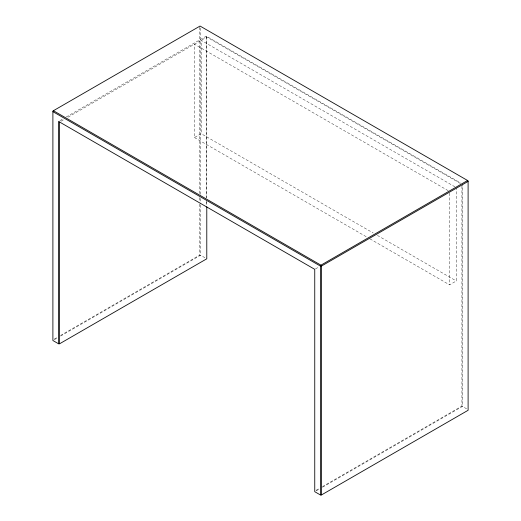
<?xml version="1.0" encoding="UTF-8"?>
<svg xmlns="http://www.w3.org/2000/svg" width="521" height="521" viewBox="0 0 521 521"><rect width="100%" height="100%" fill="white"/><g stroke="black" fill="none" stroke-linecap="round" stroke-linejoin="round"><path stroke-width="0.39" stroke-dasharray="2.6 1.95" d="M59.941 120.605L62.754 118.977M66.271 116.951L206.251 36.138L460.349 182.838M61.022 121.224L64.539 119.192M68.062 117.16L206.785 37.063L460.518 183.555M448.19 190.673L194.457 44.181L194.457 137.544L201.171 133.669L373.147 232.959M54.308 339.08L57.128 337.452M60.651 335.413L199.536 255.231L200.611 255.231L205.548 258.084M54.301 339.705L57.115 338.077M60.631 336.045L200.611 255.231L200.611 204.916M315.452 268.934L318.976 266.902M369.956 238.865L449.597 284.85L456.311 280.975L456.311 187.612M316.156 490.261L318.976 488.633M322.499 486.601L461.925 406.1L466.692 408.855M316.156 490.88L318.969 489.258M322.486 487.226L462.466 406.413L462.466 184.056M454.905 186.798L201.171 40.306L201.171 133.669M377.373 235.401L456.311 280.975M194.457 137.544L367.136 237.237M461.925 185.99L461.925 406.1M449.597 193.109L449.597 284.85M206.785 37.063L206.785 197.882M206.785 201.946L206.785 206.003M206.251 36.138L206.251 197.628M206.251 200.872L206.251 204.929M200.611 27.991L200.611 194.366M200.611 198.423L200.611 204.102M199.536 27.164L199.536 193.552M199.536 197.609L199.536 200.852M199.536 204.102L199.536 255.231"/><path stroke-width="0.78" d="M58.534 343.769L58.534 121.419L314.749 269.337L314.749 491.694L320.389 494.95L321.464 494.95L468.105 410.288L468.105 180.8L200.057 26.05L52.895 111.012L52.895 340.513L58.534 343.769L59.609 343.769L206.785 258.8L206.785 206.817M53.422 110.713L320.943 265.163L467.578 180.5M52.895 111.65L320.389 266.081L320.943 265.163M320.943 265.769L321.464 266.068L468.105 181.412M321.464 266.068L321.464 494.95M320.389 266.081L320.389 494.95M59.609 122.038L59.609 343.769"/></g></svg>
